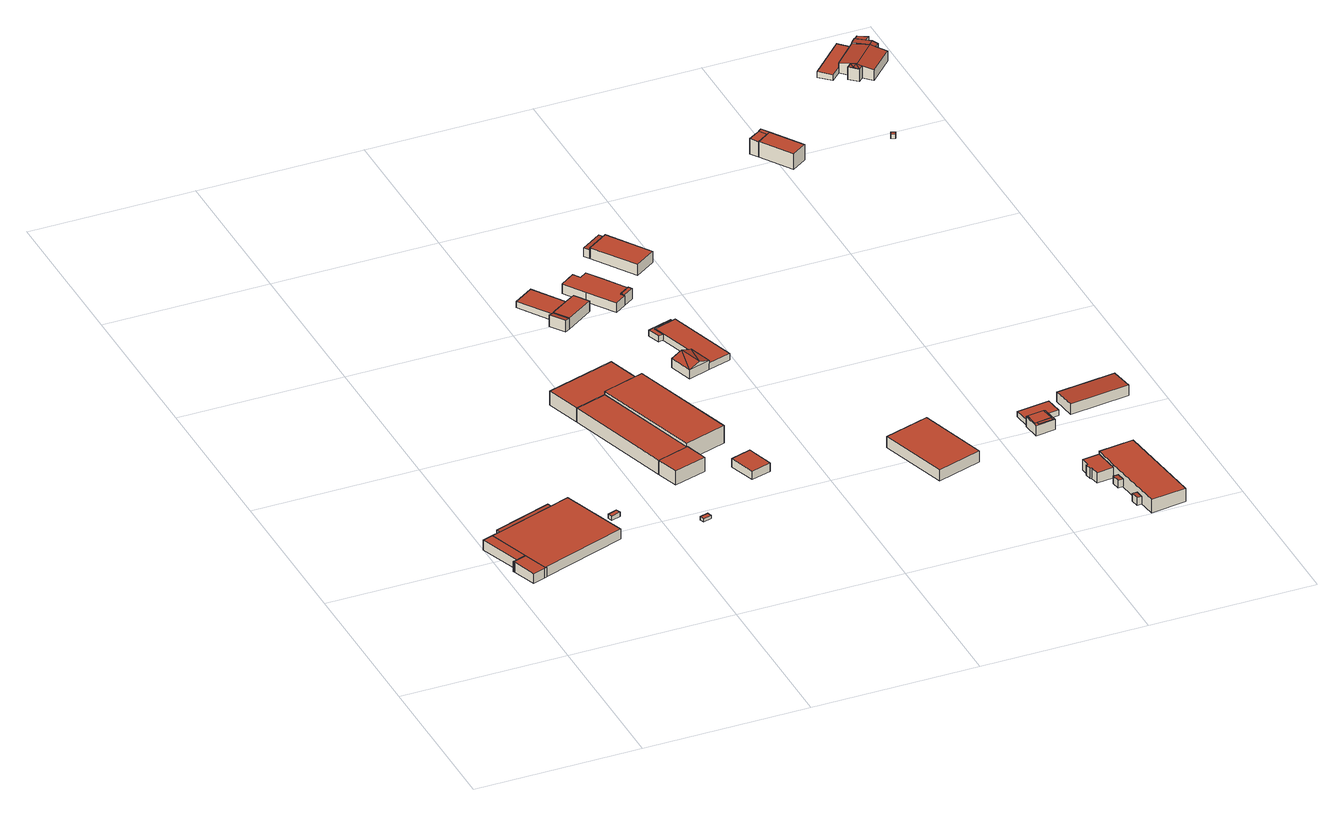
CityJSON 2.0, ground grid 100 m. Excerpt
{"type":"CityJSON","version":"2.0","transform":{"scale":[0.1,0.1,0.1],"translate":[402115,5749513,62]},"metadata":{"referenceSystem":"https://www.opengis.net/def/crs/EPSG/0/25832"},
"CityObjects":{
"building1":{"type":"Building","attributes":{"Gemeindeschluessel":"05515000","Geometrietyp2DReferenz":"3000","function":"31001_2000"},"address":[{"country":"Germany","locality":"Münster","thoroughfareNumber":"2","thoroughfareName":"Kölner Straße"}],"children":["building1-1","building1-2","building1-3","building1-4"]},
"building1-1":{"type":"BuildingPart","attributes":{"roofType":"2100","measuredHeight":6.48},"parents":["building1"],"geometry":[{"type":"Solid","lod":"2","boundaries":[[[[0,1,2,3]],[[4,5,6,7]],[[8,9,5,4]],[[3,2,9,8]],[[4,7,0,3,8]],[[1,6,5,9,2]],[[1,0,7,6]]]],"semantics":{"surfaces":[{"type":"WallSurface"},{"type":"RoofSurface"},{"type":"GroundSurface"},{"type":"ClosureSurface"}],"values":[[0,0,0,0,1,2,3]]}}]},
"building1-2":{"type":"BuildingPart","attributes":{"roofType":"1000","measuredHeight":6.41},"parents":["building1"],"geometry":[{"type":"Solid","lod":"2","boundaries":[[[[10,11,12,13,14]],[[15,16,11,10]],[[17,18,16,15]],[[19,20,21,18,17]],[[19,17,15,10,14,22]],[[11,16,18,21,23,12]],[[20,19,22,24]],[[21,20,24,23]],[[24,22,14,13]],[[12,23,24,13]]]],"semantics":{"surfaces":[{"type":"WallSurface"},{"type":"RoofSurface"},{"type":"GroundSurface"},{"type":"ClosureSurface"}],"values":[[0,0,0,0,1,2,0,3,0,3]]}}]},
"building1-3":{"type":"BuildingPart","attributes":{"roofType":"1000","measuredHeight":6.35},"parents":["building1"],"geometry":[{"type":"Solid","lod":"2","boundaries":[[[[25,26,27,28]],[[29,30,26,25]],[[31,32,30,29]],[[33,34,32,31]],[[35,36,34,33]],[[37,38,36,35]],[[13,12,38,37]],[[37,35,33,31,29,25,28,39,24,13]],[[40,27,26,30,32,34,36,38,12,23]],[[24,39,40,23]],[[40,39,28,27]],[[12,13,24,23]]]],"semantics":{"surfaces":[{"type":"WallSurface"},{"type":"RoofSurface"},{"type":"GroundSurface"},{"type":"ClosureSurface"}],"values":[[0,0,0,0,0,0,0,1,2,3,3,3]]}}]},
"building1-4":{"type":"BuildingPart","attributes":{"roofType":"1000","measuredHeight":6.39},"parents":["building1"],"geometry":[{"type":"Solid","lod":"2","boundaries":[[[[1,0,41]],[[42,43,1,41]],[[44,45,43,42]],[[28,27,45,44]],[[46,5,21,20]],[[47,7,6,5,46]],[[20,24,39,28,44,42,41,47,46]],[[1,43,45,27,40,23,21,5,6]],[[7,47,41,0]],[[1,6,7,0]],[[40,27,28,39]],[[23,24,20,21]],[[23,40,39,24]]]],"semantics":{"surfaces":[{"type":"WallSurface"},{"type":"RoofSurface"},{"type":"GroundSurface"},{"type":"ClosureSurface"}],"values":[[0,0,0,0,0,0,1,2,0,3,3,3,3]]}}]},
"building2":{"type":"Building","attributes":{"Gemeindeschluessel":"05515000","Geometrietyp2DReferenz":"3000","function":"31001_2460","roofType":"1000","measuredHeight":2.77},"geometry":[{"type":"Solid","lod":"2","boundaries":[[[[48,49,50,51]],[[52,53,49,48]],[[54,55,53,52]],[[51,50,55,54]],[[52,48,51,54]],[[49,53,55,50]]]],"semantics":{"surfaces":[{"type":"WallSurface"},{"type":"RoofSurface"},{"type":"GroundSurface"}],"values":[[0,0,0,0,1,2]]}}]},
"building3":{"type":"Building","attributes":{"Gemeindeschluessel":"05515000","Geometrietyp2DReferenz":"3000","function":"31001_2500","roofType":"1000","measuredHeight":2.18},"address":[{"country":"Germany","locality":"Münster","thoroughfareNumber":"3a","thoroughfareName":"Kölner Straße"}],"geometry":[{"type":"Solid","lod":"2","boundaries":[[[[56,57,58,59]],[[60,61,57,56]],[[62,63,61,60]],[[59,58,63,62]],[[60,56,59,62]],[[57,61,63,58]]]],"semantics":{"surfaces":[{"type":"WallSurface"},{"type":"RoofSurface"},{"type":"GroundSurface"}],"values":[[0,0,0,0,1,2]]}}]},
"building4":{"type":"Building","attributes":{"Gemeindeschluessel":"05515000","Geometrietyp2DReferenz":"3000","function":"31001_2000"},"address":[{"country":"Germany","locality":"Münster","thoroughfareNumber":"1","thoroughfareName":"Kölner Straße"}],"children":["building4-1","building4-2","building4-3","building4-4"]},
"building4-1":{"type":"BuildingPart","attributes":{"roofType":"1000","measuredHeight":9.03},"parents":["building4"],"geometry":[{"type":"Solid","lod":"2","boundaries":[[[[64,65,66,67]],[[68,69,70,71]],[[67,66,69,68]],[[71,72,64,67,68]],[[65,73,70,69,66]],[[70,73,72,71]],[[65,64,72,73]]]],"semantics":{"surfaces":[{"type":"WallSurface"},{"type":"RoofSurface"},{"type":"GroundSurface"},{"type":"ClosureSurface"}],"values":[[0,0,0,1,2,3,3]]}}]},
"building4-2":{"type":"BuildingPart","attributes":{"roofType":"1000","measuredHeight":9.03},"parents":["building4"],"geometry":[{"type":"Solid","lod":"2","boundaries":[[[[74,75,76,77]],[[78,79,75,74]],[[80,81,79,78]],[[78,74,77,82,80]],[[75,79,81,83,76]],[[82,83,81,80]],[[83,82,77,76]]]],"semantics":{"surfaces":[{"type":"WallSurface"},{"type":"RoofSurface"},{"type":"GroundSurface"},{"type":"ClosureSurface"}],"values":[[0,0,0,1,2,3,3]]}}]},
"building4-3":{"type":"BuildingPart","attributes":{"roofType":"1000","measuredHeight":9.03},"parents":["building4"],"geometry":[{"type":"Solid","lod":"2","boundaries":[[[[71,70,81,80]],[[71,80,82,72]],[[81,70,73,83]],[[80,81,83,82]],[[72,73,70,71]],[[73,72,82,83]]]],"semantics":{"surfaces":[{"type":"WallSurface"},{"type":"RoofSurface"},{"type":"GroundSurface"},{"type":"ClosureSurface"}],"values":[[0,1,2,3,3,3]]}}]},
"building4-4":{"type":"BuildingPart","attributes":{"roofType":"1000","measuredHeight":11.25},"parents":["building4"],"geometry":[{"type":"Solid","lod":"2","boundaries":[[[[84,85,86,87]],[[88,84,87,89]],[[85,76,83,73,65,86]],[[85,84,88,82,77,76]],[[76,77,82,83]],[[82,88,89,72]],[[73,83,82,72]],[[65,64,72,89,87,86]],[[72,64,65,73]]]],"semantics":{"surfaces":[{"type":"WallSurface"},{"type":"RoofSurface"},{"type":"GroundSurface"},{"type":"ClosureSurface"}],"values":[[0,1,2,0,3,0,3,0,3]]}}]},
"building5":{"type":"Building","attributes":{"Gemeindeschluessel":"05515000","Geometrietyp2DReferenz":"3000","function":"31001_2000","roofType":"1000","measuredHeight":5.53},"geometry":[{"type":"Solid","lod":"2","boundaries":[[[[90,91,92,93]],[[94,95,91,90]],[[96,97,95,94]],[[93,92,97,96]],[[94,90,93,96]],[[91,95,97,92]]]],"semantics":{"surfaces":[{"type":"WallSurface"},{"type":"RoofSurface"},{"type":"GroundSurface"}],"values":[[0,0,0,0,1,2]]}}]},
"building6":{"type":"Building","attributes":{"Gemeindeschluessel":"05515000","Geometrietyp2DReferenz":"3000","function":"31001_2000"},"address":[{"country":"Germany","locality":"Münster","thoroughfareNumber":"3","thoroughfareName":"Kopenhagener Straße"}],"children":["building6-1","building6-2","building6-3"]},
"building6-1":{"type":"BuildingPart","attributes":{"roofType":"1000","measuredHeight":3.93},"parents":["building6"],"geometry":[{"type":"Solid","lod":"2","boundaries":[[[[98,99,100,101]],[[102,103,99,98]],[[104,105,103,102]],[[102,98,101,104]],[[99,103,105,100]],[[105,104,101,100]]]],"semantics":{"surfaces":[{"type":"WallSurface"},{"type":"RoofSurface"},{"type":"GroundSurface"},{"type":"ClosureSurface"}],"values":[[0,0,0,1,2,3]]}}]},
"building6-2":{"type":"BuildingPart","attributes":{"roofType":"1000","measuredHeight":6.84},"parents":["building6"],"geometry":[{"type":"Solid","lod":"2","boundaries":[[[[105,104,106]],[[107,108,105,106]],[[109,110,108,107]],[[111,112,113,110,109]],[[114,100,115,116,117]],[[101,100,114]],[[117,111,109,107,106,114]],[[105,108,110,113,115,100]],[[101,114,106,104]],[[105,100,101,104]],[[112,111,117,116]],[[115,113,112,116]]]],"semantics":{"surfaces":[{"type":"WallSurface"},{"type":"RoofSurface"},{"type":"GroundSurface"},{"type":"ClosureSurface"}],"values":[[0,0,0,0,0,0,1,2,0,3,0,3]]}}]},
"building6-3":{"type":"BuildingPart","attributes":{"roofType":"2100","measuredHeight":7.43},"parents":["building6"],"geometry":[{"type":"Solid","lod":"2","boundaries":[[[[116,115,118,119]],[[120,121,113,112]],[[119,118,121,120]],[[112,116,119,120]],[[115,113,121,118]],[[113,115,116,112]]]],"semantics":{"surfaces":[{"type":"WallSurface"},{"type":"RoofSurface"},{"type":"GroundSurface"},{"type":"ClosureSurface"}],"values":[[0,0,0,1,2,3]]}}]},
"building7":{"type":"Building","attributes":{"Gemeindeschluessel":"05515000","Geometrietyp2DReferenz":"3000","function":"31001_2000"},"address":[{"country":"Germany","locality":"Münster","thoroughfareNumber":"5","thoroughfareName":"Kopenhagener Straße"}],"children":["building7-1","building7-2"]},
"building7-1":{"type":"BuildingPart","attributes":{"roofType":"9999","measuredHeight":6.18},"parents":["building7"],"geometry":[{"type":"Solid","lod":"2","boundaries":[[[[122,123,124,125,126,127,128,129,130,131]],[[129,132,133,130]],[[128,134,132,129]],[[127,135,134,128]],[[126,136,135,127]],[[125,137,136,126]],[[122,138,139,123]],[[131,140,138,122]],[[130,133,140,131]],[[137,125,124,141]],[[141,124,123,139]],[[132,134,135,136,137,141,139,138,140,133]]]],"semantics":{"surfaces":[{"type":"RoofSurface"},{"type":"WallSurface"},{"type":"GroundSurface"}],"values":[[0,1,1,1,1,1,1,1,1,1,1,2]]}}]},
"building7-2":{"type":"BuildingPart","attributes":{"roofType":"1000","measuredHeight":6.67},"parents":["building7"],"geometry":[{"type":"Solid","lod":"2","boundaries":[[[[142,143,137,125,144]],[[145,123,139,143,142]],[[144,146,145,142]],[[141,137,143,139]],[[123,145,146,124]],[[141,139,123,124]],[[124,146,144,125]],[[137,141,124,125]]]],"semantics":{"surfaces":[{"type":"WallSurface"},{"type":"RoofSurface"},{"type":"GroundSurface"},{"type":"ClosureSurface"}],"values":[[0,0,1,2,0,3,0,3]]}}]},
"building8":{"type":"Building","attributes":{"Gemeindeschluessel":"05515000","Geometrietyp2DReferenz":"3000","function":"51009_1610","roofType":"1000","measuredHeight":3.81},"geometry":[{"type":"Solid","lod":"2","boundaries":[[[[147,148,149,150]],[[151,152,148,147]],[[153,154,152,151]],[[155,156,154,153]],[[157,158,156,155]],[[150,149,158,157]],[[155,153,151,147,150,157]],[[148,152,154,156,158,149]]]],"semantics":{"surfaces":[{"type":"WallSurface"},{"type":"RoofSurface"},{"type":"GroundSurface"}],"values":[[0,0,0,0,0,0,1,2]]}}]},
"building9":{"type":"Building","attributes":{"Gemeindeschluessel":"05515000","Geometrietyp2DReferenz":"3000","function":"31001_2000"},"address":[{"country":"Germany","locality":"Münster","thoroughfareNumber":"4","thoroughfareName":"Kopenhagener Straße"}],"children":["building9-1","building9-2"]},
"building9-1":{"type":"BuildingPart","attributes":{"roofType":"1000","measuredHeight":4.28},"parents":["building9"],"geometry":[{"type":"Solid","lod":"2","boundaries":[[[[159,160,158,161]],[[162,163,160,159]],[[164,165,163,162]],[[161,158,166,167]],[[164,162,159,161,167]],[[160,163,165,166,158]],[[165,164,167,166]]]],"semantics":{"surfaces":[{"type":"WallSurface"},{"type":"RoofSurface"},{"type":"GroundSurface"},{"type":"ClosureSurface"}],"values":[[0,0,0,0,1,2,3]]}}]},
"building9-2":{"type":"BuildingPart","attributes":{"roofType":"3100","measuredHeight":8.39},"parents":["building9"],"geometry":[{"type":"Solid","lod":"2","boundaries":[[[[168,169,170,171]],[[172,167,166,169,168]],[[171,170,165,164,173]],[[168,174,172]],[[173,175,171]],[[171,175,174]],[[174,168,171]],[[175,173,172]],[[172,174,175]],[[169,166,165,170]],[[167,172,173,164]],[[165,166,167,164]]]],"semantics":{"surfaces":[{"type":"WallSurface"},{"type":"RoofSurface"},{"type":"GroundSurface"},{"type":"ClosureSurface"}],"values":[[0,0,0,0,0,1,1,1,1,2,0,3]]}}]},
"building10":{"type":"Building","attributes":{"Gemeindeschluessel":"05515000","Geometrietyp2DReferenz":"3000","function":"51009_1610","roofType":"2100","measuredHeight":5.78},"geometry":[{"type":"Solid","lod":"2","boundaries":[[[[176,177,178,179]],[[180,181,177,176]],[[182,183,181,180]],[[179,178,183,182]],[[180,176,179,182]],[[177,181,183,178]]]],"semantics":{"surfaces":[{"type":"WallSurface"},{"type":"RoofSurface"},{"type":"GroundSurface"}],"values":[[0,0,0,0,1,2]]}}]},
"building11":{"type":"Building","attributes":{"Gemeindeschluessel":"05515000","Geometrietyp2DReferenz":"3000","function":"31001_2000","roofType":"1000","measuredHeight":7.08},"address":[{"country":"Germany","locality":"Münster","thoroughfareNumber":"7","thoroughfareName":"Kopenhagener Straße"}],"geometry":[{"type":"Solid","lod":"2","boundaries":[[[[184,177,181,185]],[[186,187,177,184]],[[188,189,187,186]],[[185,181,189,188]],[[186,184,185,188]],[[177,187,189,181]]]],"semantics":{"surfaces":[{"type":"WallSurface"},{"type":"RoofSurface"},{"type":"GroundSurface"}],"values":[[0,0,0,0,1,2]]}}]},
"building12":{"type":"Building","attributes":{"Gemeindeschluessel":"05515000","Geometrietyp2DReferenz":"3000","function":"31001_2000","roofType":"1000","measuredHeight":7.09},"address":[{"country":"Germany","locality":"Münster","thoroughfareNumber":"2","thoroughfareName":"Antwerpener Straße"}],"geometry":[{"type":"Solid","lod":"2","boundaries":[[[[190,191,192,193]],[[194,195,191,190]],[[196,197,195,194]],[[193,192,197,196]],[[194,190,193,196]],[[191,195,197,192]]]],"semantics":{"surfaces":[{"type":"WallSurface"},{"type":"RoofSurface"},{"type":"GroundSurface"}],"values":[[0,0,0,0,1,2]]}}]},
"building13":{"type":"Building","attributes":{"Gemeindeschluessel":"05515000","Geometrietyp2DReferenz":"3000","function":"51009_1610","roofType":"2100","measuredHeight":5.05},"geometry":[{"type":"Solid","lod":"2","boundaries":[[[[198,199,200,201]],[[202,203,199,198]],[[204,205,203,202]],[[201,200,205,204]],[[202,198,201,204]],[[199,203,205,200]]]],"semantics":{"surfaces":[{"type":"WallSurface"},{"type":"RoofSurface"},{"type":"GroundSurface"}],"values":[[0,0,0,0,1,2]]}}]},
"building14":{"type":"Building","attributes":{"Gemeindeschluessel":"05515000","Geometrietyp2DReferenz":"3000","function":"31001_2000","roofType":"1000","measuredHeight":6.71},"address":[{"country":"Germany","locality":"Münster","thoroughfareNumber":"11","thoroughfareName":"Deventerstraße"}],"geometry":[{"type":"Solid","lod":"2","boundaries":[[[[206,207,208,209]],[[210,211,207,206]],[[212,213,211,210]],[[214,215,213,212]],[[216,217,215,214]],[[218,219,217,216]],[[220,221,219,218]],[[222,223,221,220]],[[224,225,223,222]],[[209,208,225,224]],[[222,220,218,216,214,212,210,206,209,224]],[[207,211,213,215,217,219,221,223,225,208]]]],"semantics":{"surfaces":[{"type":"WallSurface"},{"type":"RoofSurface"},{"type":"GroundSurface"}],"values":[[0,0,0,0,0,0,0,0,0,0,1,2]]}}]},
"building15":{"type":"Building","attributes":{"Gemeindeschluessel":"05515000","Geometrietyp2DReferenz":"3000","function":"51009_1610","roofType":"2100","measuredHeight":5.08},"geometry":[{"type":"Solid","lod":"2","boundaries":[[[[226,227,228,229]],[[230,231,227,226]],[[232,233,231,230]],[[229,228,233,232]],[[230,226,229,232]],[[227,231,233,228]]]],"semantics":{"surfaces":[{"type":"WallSurface"},{"type":"RoofSurface"},{"type":"GroundSurface"}],"values":[[0,0,0,0,1,2]]}}]},
"building16":{"type":"Building","attributes":{"Gemeindeschluessel":"05515000","Geometrietyp2DReferenz":"3000","function":"31001_1000"},"address":[{"country":"Germany","locality":"Münster","thoroughfareNumber":"9","thoroughfareName":"Deventerstraße"}],"children":["building16-1","building16-2","building16-3","building16-4"]},
"building16-1":{"type":"BuildingPart","attributes":{"roofType":"1000","measuredHeight":3.42},"parents":["building16"],"geometry":[{"type":"Solid","lod":"2","boundaries":[[[[234,235,236,237]],[[238,239,235,234]],[[240,241,242,243]],[[237,236,241,240]],[[243,238,234,237,240]],[[235,239,242,241,236]],[[239,238,243,242]]]],"semantics":{"surfaces":[{"type":"WallSurface"},{"type":"RoofSurface"},{"type":"GroundSurface"},{"type":"ClosureSurface"}],"values":[[0,0,0,0,1,2,3]]}}]},
"building16-2":{"type":"BuildingPart","attributes":{"roofType":"1000","measuredHeight":6.54},"parents":["building16"],"geometry":[{"type":"Solid","lod":"2","boundaries":[[[[244,243,242,245,246]],[[247,248,239,238,249]],[[244,246,250,251,252,253,254,247,249]],[[255,256,257,258,259,245,242,239,248]],[[248,247,254,255]],[[255,254,253,256]],[[256,253,252,257]],[[257,252,251,258]],[[258,251,250,259]],[[259,250,246,245]],[[243,244,249,238]],[[239,242,243,238]]]],"semantics":{"surfaces":[{"type":"WallSurface"},{"type":"RoofSurface"},{"type":"GroundSurface"},{"type":"ClosureSurface"}],"values":[[0,0,1,2,3,3,3,3,3,3,0,3]]}}]},
"building16-3":{"type":"BuildingPart","attributes":{"roofType":"1000","measuredHeight":6.54},"parents":["building16"],"geometry":[{"type":"MultiSurface","lod":"2","boundaries":[[[260,261,248,247]],[[262,263,261,260]],[[264,265,263,262]],[[266,267,265,264]],[[246,245,267,266]],[[268,269,270,253,252,251,250,246,266,264,262,260,247,271]],[[261,263,265,267,245,259,258,257,256,272,273,274,275,255,248]],[[259,245,246,250]],[[258,259,250,251]],[[257,258,251,252]],[[256,257,252,253]],[[270,272,256,253]],[[269,273,272,270]],[[268,274,273,269]],[[271,275,274,268]],[[248,255,254,247]],[[275,271,254,255]]],"semantics":{"surfaces":[{"type":"WallSurface"},{"type":"RoofSurface"},{"type":"GroundSurface"},{"type":"ClosureSurface"}],"values":[0,0,0,0,0,1,2,3,3,3,3,3,3,3,3,3,3]}}]},
"building16-4":{"type":"BuildingPart","attributes":{"roofType":"1000","measuredHeight":6.54},"parents":["building16"],"geometry":[{"type":"Solid","lod":"2","boundaries":[[[[269,268,271,254,253,270]],[[255,275,274,273,272,256]],[[255,256,253,254]],[[254,271,275,255]],[[268,274,275,271]],[[269,273,274,268]],[[270,272,273,269]],[[253,256,272,270]]]],"semantics":{"surfaces":[{"type":"RoofSurface"},{"type":"GroundSurface"},{"type":"ClosureSurface"}],"values":[[0,1,2,2,2,2,2,2]]}}]},
"building17":{"type":"Building","attributes":{"Gemeindeschluessel":"05515000","Geometrietyp2DReferenz":"3000","function":"31001_2000","roofType":"1000","measuredHeight":8.69},"geometry":[{"type":"Solid","lod":"2","boundaries":[[[[276,277,208,278]],[[279,280,277,276]],[[281,282,280,279]],[[283,211,282,281]],[[284,207,211,283]],[[278,208,207,284]],[[283,281,279,276,278,284]],[[277,280,282,211,207,208]]]],"semantics":{"surfaces":[{"type":"WallSurface"},{"type":"RoofSurface"},{"type":"GroundSurface"}],"values":[[0,0,0,0,0,0,1,2]]}}]},
"building18":{"type":"Building","attributes":{"Gemeindeschluessel":"05515000","Geometrietyp2DReferenz":"3000","function":"31001_2000","roofType":"2100","measuredHeight":6.81},"geometry":[{"type":"Solid","lod":"2","boundaries":[[[[285,286,287,288]],[[289,290,286,285]],[[291,292,290,289]],[[288,287,292,291]],[[289,285,288,291]],[[286,290,292,287]]]],"semantics":{"surfaces":[{"type":"WallSurface"},{"type":"RoofSurface"},{"type":"GroundSurface"}],"values":[[0,0,0,0,1,2]]}}]},
"building19":{"type":"Building","attributes":{"Gemeindeschluessel":"05515000","Geometrietyp2DReferenz":"3000","function":"31001_2000"},"address":[{"country":"Germany","locality":"Münster","thoroughfareNumber":"11","thoroughfareName":"Kopenhagener Straße"}],"children":["building19-1","building19-2","building19-3"]},
"building19-1":{"type":"BuildingPart","attributes":{"roofType":"1000","measuredHeight":9.88},"parents":["building19"],"geometry":[{"type":"Solid","lod":"2","boundaries":[[[[293,294,295,296]],[[297,298,299,294,293]],[[293,296,300,301,302,297]],[[303,304,295,294,299,305]],[[306,302,301,307]],[[303,305,306,307]],[[307,301,300,308]],[[304,303,307,308]],[[304,308,300,296,295]],[[298,297,302,306]],[[305,299,298,306]]]],"semantics":{"surfaces":[{"type":"WallSurface"},{"type":"RoofSurface"},{"type":"GroundSurface"},{"type":"ClosureSurface"}],"values":[[0,0,1,2,0,3,0,3,3,0,3]]}}]},
"building19-2":{"type":"BuildingPart","attributes":{"roofType":"1000","measuredHeight":10.03},"parents":["building19"],"geometry":[{"type":"Solid","lod":"2","boundaries":[[[[309,296,295,310,311]],[[312,313,314,315]],[[311,310,313,312]],[[315,316,309,311,312]],[[295,304,314,313,310]],[[308,300,296,309,316]],[[295,296,300,308,304]],[[304,308,316,315,314]]]],"semantics":{"surfaces":[{"type":"WallSurface"},{"type":"RoofSurface"},{"type":"GroundSurface"},{"type":"ClosureSurface"}],"values":[[0,0,0,1,2,0,3,3]]}}]},
"building19-3":{"type":"BuildingPart","attributes":{"roofType":"2100","measuredHeight":10.2},"parents":["building19"],"geometry":[{"type":"Solid","lod":"2","boundaries":[[[[317,318,299,298]],[[319,315,314,318,317]],[[316,319,317,298,306,307,308]],[[305,299,318,314,304,303]],[[305,303,307,306]],[[305,306,298,299]],[[315,319,316]],[[315,316,308,304,314]],[[304,308,307,303]]]],"semantics":{"surfaces":[{"type":"WallSurface"},{"type":"RoofSurface"},{"type":"GroundSurface"},{"type":"ClosureSurface"}],"values":[[0,0,1,2,3,3,0,3,3]]}}]},
"building20":{"type":"Building","attributes":{"Gemeindeschluessel":"05515000","Geometrietyp2DReferenz":"3000","function":"31001_2500","roofType":"1000","measuredHeight":2.84},"address":[{"country":"Germany","locality":"Münster","thoroughfareNumber":"10a","thoroughfareName":"Kopenhagener Straße"}],"geometry":[{"type":"Solid","lod":"2","boundaries":[[[[320,321,322,323]],[[324,325,321,320]],[[326,327,325,324]],[[323,322,327,326]],[[324,320,323,326]],[[321,325,327,322]]]],"semantics":{"surfaces":[{"type":"WallSurface"},{"type":"RoofSurface"},{"type":"GroundSurface"}],"values":[[0,0,0,0,1,2]]}}]},
"building21":{"type":"Building","attributes":{"Gemeindeschluessel":"05515000","Geometrietyp2DReferenz":"3000","function":"31001_2000","roofType":"1000","measuredHeight":3.63},"geometry":[{"type":"Solid","lod":"2","boundaries":[[[[328,329,330,331]],[[332,333,329,328]],[[334,335,333,332]],[[336,337,335,334]],[[331,330,337,336]],[[334,332,328,331,336]],[[329,333,335,337,330]]]],"semantics":{"surfaces":[{"type":"WallSurface"},{"type":"RoofSurface"},{"type":"GroundSurface"}],"values":[[0,0,0,0,0,1,2]]}}]},
"building22":{"type":"Building","attributes":{"Gemeindeschluessel":"05515000","Geometrietyp2DReferenz":"3000","function":"31001_2000"},"address":[{"country":"Germany","locality":"Münster","thoroughfareNumber":"15","thoroughfareName":"Kopenhagener Straße"}],"children":["building22-1","building22-2","building22-3","building22-4"]},
"building22-1":{"type":"BuildingPart","attributes":{"roofType":"2100","measuredHeight":7.75},"parents":["building22"],"geometry":[{"type":"Solid","lod":"2","boundaries":[[[[338,339,340,341]],[[342,343,344,345]],[[341,340,343,342]],[[345,338,341,342]],[[339,344,343,340]],[[344,339,338,345]]]],"semantics":{"surfaces":[{"type":"WallSurface"},{"type":"RoofSurface"},{"type":"GroundSurface"},{"type":"ClosureSurface"}],"values":[[0,0,0,1,2,3]]}}]},
"building22-2":{"type":"BuildingPart","attributes":{"roofType":"3100","measuredHeight":8.39},"parents":["building22"],"geometry":[{"type":"Solid","lod":"2","boundaries":[[[[346,347,348,349]],[[350,351,347,346]],[[352,353,351,350]],[[346,354,350]],[[346,349,355,356]],[[356,354,346]],[[354,356,352]],[[352,350,354]],[[347,351,353,357,348]],[[357,358,349,348]],[[353,352,358,357]],[[355,349,358]],[[356,355,358,352]]]],"semantics":{"surfaces":[{"type":"WallSurface"},{"type":"RoofSurface"},{"type":"GroundSurface"},{"type":"ClosureSurface"}],"values":[[0,0,0,0,1,1,1,1,2,3,3,3,3]]}}]},
"building22-3":{"type":"BuildingPart","attributes":{"roofType":"3100","measuredHeight":8.42},"parents":["building22"],"geometry":[{"type":"Solid","lod":"2","boundaries":[[[[359,360,361,362,363]],[[364,345,344,360,359]],[[365,366,339,338,367]],[[368,369,366,365]],[[370,371,369,368]],[[367,364,359,363,372,365]],[[370,368,365,372]],[[361,360,344,339,366,369,371,373]],[[362,372,363]],[[361,373,372,362]],[[345,364,367,338]],[[339,344,345,338]],[[371,370,372,373]]]],"semantics":{"surfaces":[{"type":"WallSurface"},{"type":"RoofSurface"},{"type":"GroundSurface"},{"type":"ClosureSurface"}],"values":[[0,0,0,0,0,1,1,2,0,3,0,3,3]]}}]},
"building22-4":{"type":"BuildingPart","attributes":{"roofType":"3100","measuredHeight":8.41},"parents":["building22"],"geometry":[{"type":"Solid","lod":"2","boundaries":[[[[349,348,374,375]],[[376,377,353,352]],[[362,361,377,376]],[[378,379,371,370,380]],[[375,374,379,378]],[[362,376,352,355,372]],[[349,375,378,380,372,355]],[[348,357,353,377,361,373,371,379,374]],[[348,349,358,357]],[[349,355,358]],[[356,355,352]],[[358,352,353,357]],[[358,355,356,352]],[[361,362,372,373]],[[370,372,380]],[[371,373,372,370]]]],"semantics":{"surfaces":[{"type":"WallSurface"},{"type":"RoofSurface"},{"type":"GroundSurface"},{"type":"ClosureSurface"}],"values":[[0,0,0,0,0,1,1,2,3,3,0,3,3,3,0,3]]}}]}
},
"vertices":[
[473,1297,66],[473,1297,5],[465,1320,5],[465,1320,69],[116,1176,66],[116,1176,5],[117,1175,5],[117,1175,66],[109,1198,69],[109,1198,5],
[64,878,69],[64,878,5],[65,876,5],[65,876,68],[65,876,69],[87,886,69],[87,886,5],[1,1136,69],[1,1136,5],[62,1157,69],[62,1157,68],[62,1157,5],[148,904,69],[148,904,5],[148,904,68],
[208,752,68],[208,752,5],[207,756,5],[207,756,68],[193,748,68],[193,748,5],[118,722,68],[118,722,5],[69,864,68],[69,864,5],[67,870,68],[67,870,5],[66,872,68],[66,872,5],[200,754,68],[200,754,5],
[473,1297,68],[589,1336,68],[589,1336,5],[727,934,68],[727,934,5],[116,1176,68],[117,1175,68],
[804,1169,31],[804,1169,4],[747,1149,4],[747,1149,31],[813,1141,31],[813,1141,4],[756,1121,31],[756,1121,4],
[1243,939,32],[1243,939,11],[1192,923,11],[1192,923,32],[1252,911,32],[1252,911,11],[1200,895,32],[1200,895,11],
[1392,2210,98],[1392,2210,7],[1327,2422,7],[1327,2422,98],[904,2292,98],[904,2292,7],[970,2079,7],[970,2079,98],[1162,2139,98],[1162,2139,7],
[1410,1357,98],[1410,1357,7],[1368,1491,7],[1368,1491,98],[1211,1296,98],[1211,1296,7],[1170,1430,98],[1170,1430,7],[1362,1489,98],[1362,1489,7],
[1618,1568,120],[1618,1568,7],[1418,2218,7],[1418,2218,120],[1362,1489,120],[1162,2139,120],
[1730,1204,69],[1730,1204,14],[1681,1365,14],[1681,1365,69],[1608,1167,69],[1608,1167,14],[1558,1327,69],[1558,1327,14],
[1123,3235,52],[1123,3235,12],[1262,3027,12],[1262,3027,52],[1242,3315,52],[1242,3315,12],[1382,3106,52],[1382,3106,12],
[1382,3106,81],[1413,3126,81],[1413,3126,12],[1470,3040,81],[1470,3040,12],[1302,2928,81],[1302,2928,79],[1302,2928,12],[1262,3027,81],[1244,3015,12],[1244,3015,79],[1244,3015,81],
[1211,2993,12],[1211,2993,87],[1269,2907,87],[1269,2907,12],
[1600,2970,76],[1669,3016,76],[1655,3037,76],[1717,3079,76],[1624,3220,76],[1565,3307,76],[1522,3278,76],[1494,3320,76],[1406,3261,76],[1492,3132,76],[1494,3320,14],[1406,3261,14],[1522,3278,14],[1565,3307,14],[1624,3220,14],[1717,3079,14],[1600,2970,14],[1669,3016,14],[1492,3132,14],[1655,3037,14],
[1731,3058,81],[1731,3058,14],[1717,3079,81],[1669,3016,81],[1655,3037,81],
[1691,2611,52],[1691,2611,14],[1720,2619,14],[1720,2619,52],[1667,2688,52],[1667,2688,14],[1816,2734,52],[1816,2734,14],[1821,2720,52],[1821,2720,14],[1700,2682,52],[1700,2682,14],
[1839,2725,56],[1839,2725,14],[1700,2682,56],[1972,2295,56],[1972,2295,14],[1833,2252,56],[1833,2252,14],[1788,2396,14],[1788,2396,56],
[1655,2354,73],[1655,2354,14],[1699,2210,14],[1699,2210,73],[1788,2396,73],[1833,2252,73],[1722,2375,98],[1766,2231,98],
[1807,3593,74],[1807,3593,17],[1783,3628,17],[1783,3628,72],[1679,3508,74],[1679,3508,17],[1657,3544,72],[1657,3544,17],
[1807,3593,88],[1679,3508,88],[1977,3337,88],[1977,3337,17],[1850,3252,88],[1850,3252,17],
[2679,1253,82],[2679,1253,12],[2405,1168,12],[2405,1168,82],[2808,834,82],[2808,834,12],[2534,749,82],[2534,749,12],
[3442,153,58],[3442,153,10],[3411,149,10],[3411,149,60],[3448,102,58],[3448,102,10],[3418,99,60],[3418,99,10],
[3393,551,76],[3393,551,9],[3394,552,9],[3394,552,76],[3411,401,76],[3411,401,9],[3308,388,76],[3308,388,9],[3301,444,76],[3301,444,9],[3292,443,76],[3292,443,9],[3287,483,76],[3287,483,9],[3296,484,76],[3296,484,9],[3289,540,76],[3289,540,9],[3394,553,76],[3394,553,9],
[3393,297,60],[3393,297,10],[3424,301,10],[3424,301,58],[3387,347,60],[3387,347,10],[3417,351,58],[3417,351,10],
[3387,1080,44],[3387,1080,10],[3374,1185,10],[3374,1185,44],[3292,1069,44],[3292,1069,10],[3175,1160,44],[3175,1160,10],[3188,1056,10],[3188,1056,44],
[3188,1056,75],[3188,1052,10],[3188,1052,75],[3292,1065,75],[3292,1065,10],[3292,1069,75],[3189,1047,75],[3190,1048,75],[3199,976,75],[3211,977,75],[3302,988,75],[3302,988,10],[3211,977,10],[3199,976,10],[3190,1048,10],[3189,1047,10],
[3300,1066,75],[3300,1066,10],[3313,961,75],[3313,961,10],[3194,946,75],[3194,946,10],[3181,1051,75],[3181,1051,10],[3261,962,75],[3261,963,75],[3213,957,75],[3304,967,75],[3213,957,10],[3261,963,10],[3261,962,10],[3304,967,10],
[3605,578,96],[3605,578,9],[3394,552,96],[3674,28,96],[3674,28,9],[3461,2,96],[3461,2,9],[3411,401,96],[3393,551,96],
[3812,1105,80],[3812,1105,12],[3794,1254,12],[3794,1254,72],[3450,1060,80],[3450,1060,12],[3432,1209,72],[3432,1209,12],
[2887,4098,119],[2887,4098,20],[2919,4050,20],[2919,4050,119],[2944,4135,119],[2944,4135,114],[2944,4135,20],[2991,4099,119],[2962,4144,119],[2945,4133,119],[2962,4144,20],[2991,4099,20],[2945,4133,20],[2945,4133,114],[2962,4144,118],[2991,4099,118],
[2919,4050,120],[3043,3862,20],[3043,3862,120],[3135,3922,120],[3135,3922,20],[3010,4111,20],[3010,4111,120],[3002,4106,120],
[2979,4158,122],[2979,4158,20],[3010,4111,122],
[3682,3938,46],[3682,3938,18],[3658,3952,18],[3658,3952,46],[3671,3918,46],[3671,3918,18],[3647,3931,46],[3647,3931,18],
[3589,4569,60],[3589,4569,24],[3647,4628,24],[3647,4628,60],[3522,4635,60],[3522,4635,24],[3730,4845,60],[3730,4845,24],[3795,4780,60],[3795,4780,24],
[3865,4756,100],[3865,4756,23],[3893,4784,23],[3893,4784,101],[3845,4831,89],[3845,4831,23],[3817,4803,23],[3817,4803,89],
[3716,4504,101],[3716,4504,23],[3744,4532,23],[3744,4532,101],[3668,4551,101],[3668,4551,23],[3696,4579,101],[3696,4579,23],[3692,4527,107],[3721,4555,107],[3720,4556,107],[3721,4555,23],[3721,4555,101],
[3795,4780,95],[3795,4780,23],[3789,4774,23],[3789,4774,89],[3789,4774,95],[3817,4803,95],[3891,4730,107],[3891,4730,23],[3865,4756,103],[3915,4706,95],[3915,4706,23],[3887,4678,95],[3887,4678,23],[3863,4701,107],[3863,4701,23],
[3795,4483,23],[3795,4483,89],[3647,4628,89],[3647,4628,23],[3937,4628,89],[3937,4628,23],[3887,4678,101]
]}
